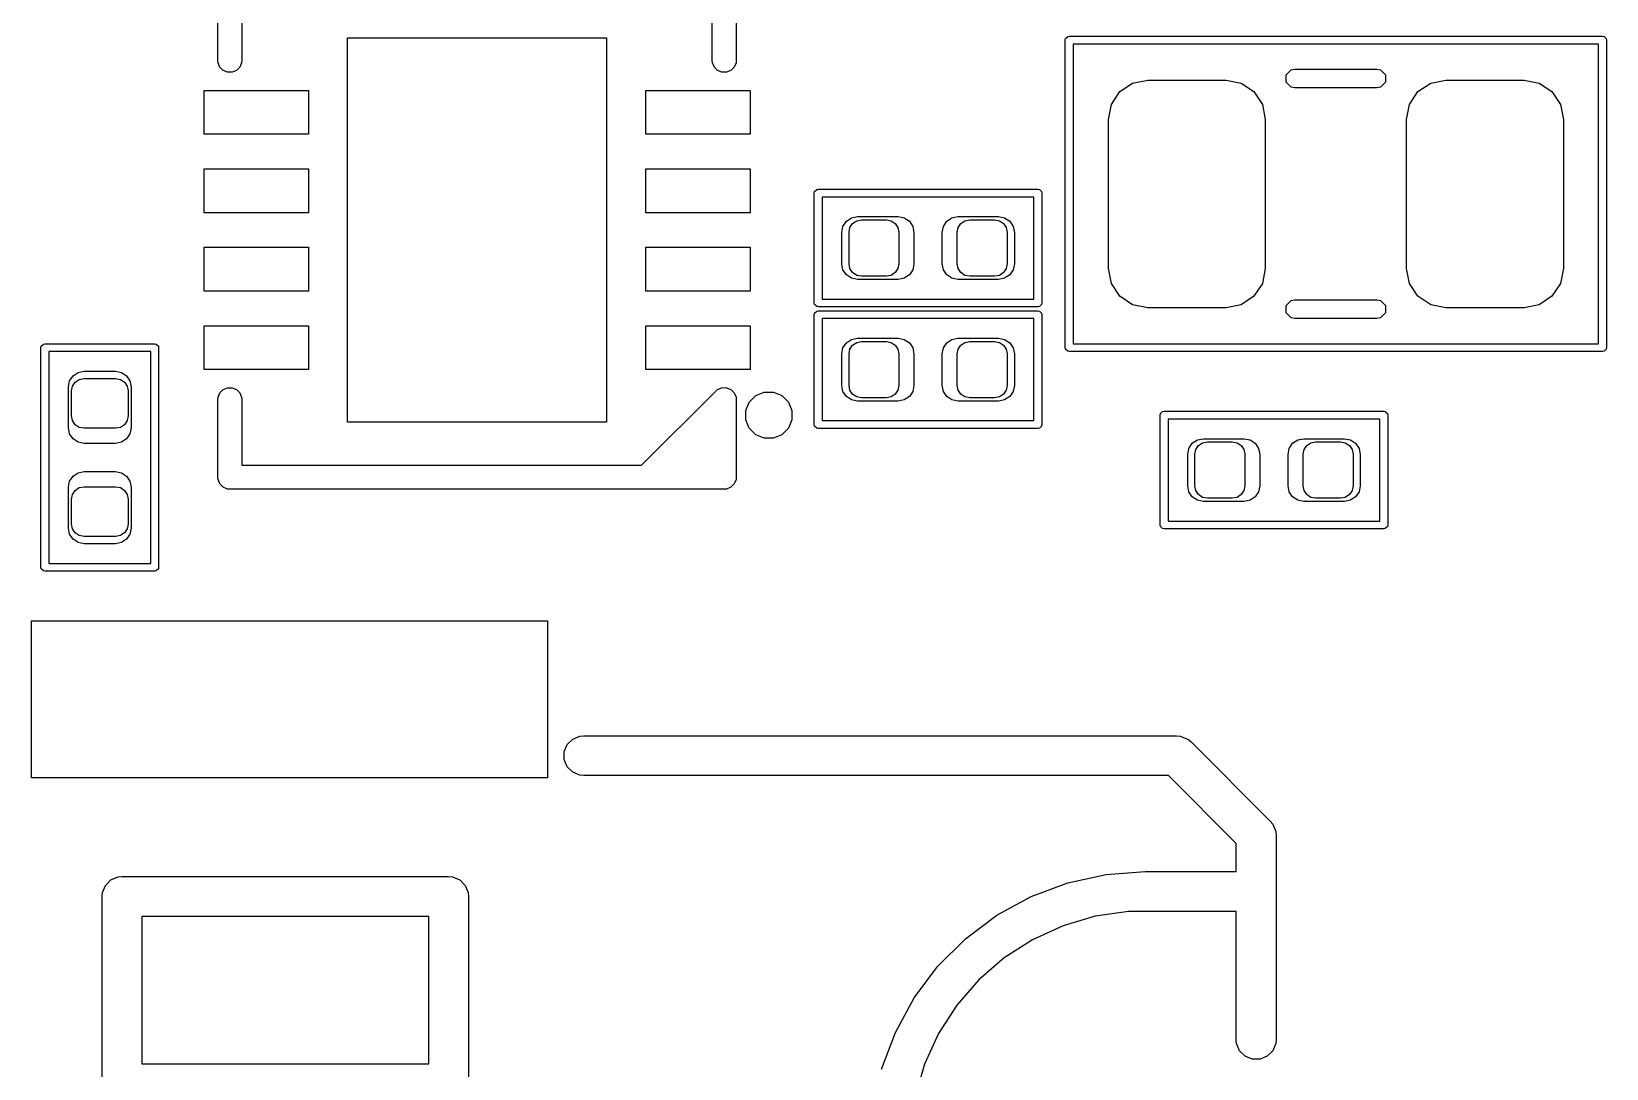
# Model space of a CAD drawing. Extents: x 100 to 191, y -173 to -30.
# Drawn here: x 137.18 to 147.22, y -117.13 to -110.52 of the extents above; entities that cross this region are included whole.
import ezdxf

# ---------------------------------------------------------------- set-up
doc = ezdxf.new("R2010")
doc.units = 0
doc.layers.add('BLACK', color=7, linetype='CONTINUOUS')

msp = doc.modelspace()

# ---------------------------------------------------------------- linework, layer by layer
at = {"layer": 'BLACK', "linetype": 'Continuous'}
for p, q in [((138.36725, -110.70507), (138.36725, -110.20957)), ((141.67175, -110.20957), (141.67175, -110.70507)), ((138.51975, -110.28582), (138.51975, -110.70507)), ((141.51925, -110.70507), (141.51925, -110.28582)), ((139.1945, -113.01057), (139.1945, -110.56057)), ((139.1945, -110.56057), (140.8445, -110.56057)), ((139.1945, -113.01057), (139.1945, -110.56057)), ((139.1945, -110.56057), (140.8445, -110.56057)), ((140.8445, -110.56057), (140.8445, -113.01057)), ((140.8445, -110.56057), (140.8445, -113.01057)), ((143.7695, -110.57557), (143.771403, -110.566003)), ((143.7695, -112.53557), (143.7695, -110.57557)), ((143.771403, -110.566003), (143.784933, -110.552473)), ((143.784933, -110.552473), (143.7945, -110.55057)), ((143.7945, -110.55057), (147.1945, -110.55057)), ((143.8195, -110.60057), (143.8195, -112.51057)), ((147.1695, -110.60057), (143.8195, -110.60057)), ((147.1695, -112.51057), (147.1695, -110.60057)), ((147.1945, -110.55057), (147.204067, -110.552473)), ((147.204067, -110.552473), (147.217597, -110.566003)), ((147.217597, -110.566003), (147.2195, -110.57557)), ((147.2195, -110.57557), (147.2195, -112.53557)), ((138.368715, -110.719946), (138.36725, -110.70507)), ((138.3801, -110.747432), (138.368715, -110.719946)), ((138.518285, -110.719946), (138.5069, -110.747432)), ((138.51975, -110.70507), (138.518285, -110.719946)), ((141.520715, -110.719946), (141.51925, -110.70507)), ((141.5321, -110.747432), (141.520715, -110.719946)), ((141.670285, -110.719946), (141.6589, -110.747432)), ((141.67175, -110.70507), (141.670285, -110.719946)), ((138.401138, -110.76847), (138.3801, -110.747432)), ((138.428624, -110.779855), (138.401138, -110.76847)), ((138.458376, -110.779855), (138.428624, -110.779855)), ((138.485862, -110.76847), (138.458376, -110.779855)), ((138.5069, -110.747432), (138.485862, -110.76847)), ((141.553138, -110.76847), (141.5321, -110.747432)), ((141.580624, -110.779855), (141.553138, -110.76847)), ((141.610376, -110.779855), (141.580624, -110.779855)), ((141.637862, -110.76847), (141.610376, -110.779855)), ((141.6589, -110.747432), (141.637862, -110.76847)), ((144.198829, -110.8496), (144.2945, -110.83057)), ((144.198829, -110.8496), (144.2945, -110.83057)), ((144.2945, -110.83057), (144.7945, -110.83057)), ((144.2945, -110.83057), (144.7945, -110.83057)), ((144.7945, -110.83057), (144.890171, -110.8496)), ((144.7945, -110.83057), (144.890171, -110.8496)), ((145.177815, -110.797609), (145.210287, -110.765137)), ((145.177815, -110.843531), (145.177815, -110.797609)), ((145.210287, -110.876003), (145.177815, -110.843531)), ((145.210287, -110.765137), (145.233248, -110.76057)), ((145.233248, -110.76057), (145.755752, -110.76057)), ((145.755752, -110.76057), (145.778713, -110.765137)), ((145.778713, -110.765137), (145.811185, -110.797609)), ((145.811185, -110.843531), (145.778713, -110.876003)), ((145.811185, -110.797609), (145.811185, -110.843531)), ((146.098829, -110.8496), (146.1945, -110.83057)), ((146.098829, -110.8496), (146.1945, -110.83057)), ((146.1945, -110.83057), (146.6945, -110.83057)), ((146.1945, -110.83057), (146.6945, -110.83057)), ((146.6945, -110.83057), (146.790171, -110.8496)), ((146.6945, -110.83057), (146.790171, -110.8496)), ((138.2795, -111.17557), (138.2795, -110.89557)), ((138.2795, -110.89557), (138.9445, -110.89557)), ((138.2795, -111.17557), (138.2795, -110.89557)), ((138.2795, -110.89557), (138.9445, -110.89557)), ((138.9445, -110.89557), (138.9445, -111.17557)), ((138.9445, -110.89557), (138.9445, -111.17557)), ((141.0945, -111.17557), (141.0945, -110.89557)), ((141.0945, -110.89557), (141.7595, -110.89557)), ((141.0945, -111.17557), (141.0945, -110.89557)), ((141.0945, -110.89557), (141.7595, -110.89557)), ((141.7595, -110.89557), (141.7595, -111.17557)), ((141.7595, -110.89557), (141.7595, -111.17557)), ((144.06353, -110.984899), (144.117723, -110.903793)), ((144.06353, -110.984899), (144.117723, -110.903793)), ((144.117723, -110.903793), (144.198829, -110.8496)), ((144.117723, -110.903793), (144.198829, -110.8496)), ((144.890171, -110.8496), (144.971277, -110.903793)), ((144.890171, -110.8496), (144.971277, -110.903793)), ((144.971277, -110.903793), (145.02547, -110.984899)), ((144.971277, -110.903793), (145.02547, -110.984899)), ((145.233248, -110.88057), (145.210287, -110.876003)), ((145.755752, -110.88057), (145.233248, -110.88057)), ((145.778713, -110.876003), (145.755752, -110.88057)), ((145.96353, -110.984899), (146.017723, -110.903793)), ((145.96353, -110.984899), (146.017723, -110.903793)), ((146.017723, -110.903793), (146.098829, -110.8496)), ((146.017723, -110.903793), (146.098829, -110.8496)), ((146.790171, -110.8496), (146.871277, -110.903793)), ((146.790171, -110.8496), (146.871277, -110.903793)), ((146.871277, -110.903793), (146.92547, -110.984899)), ((146.871277, -110.903793), (146.92547, -110.984899)), ((144.0445, -111.08057), (144.06353, -110.984899)), ((144.0445, -111.08057), (144.06353, -110.984899)), ((145.02547, -110.984899), (145.0445, -111.08057)), ((145.02547, -110.984899), (145.0445, -111.08057)), ((145.9445, -111.08057), (145.96353, -110.984899)), ((145.9445, -111.08057), (145.96353, -110.984899)), ((146.92547, -110.984899), (146.9445, -111.08057)), ((146.92547, -110.984899), (146.9445, -111.08057)), ((144.0445, -112.03057), (144.0445, -111.08057)), ((144.0445, -112.03057), (144.0445, -111.08057)), ((145.0445, -111.08057), (145.0445, -112.03057)), ((145.0445, -111.08057), (145.0445, -112.03057)), ((145.9445, -112.03057), (145.9445, -111.08057)), ((145.9445, -112.03057), (145.9445, -111.08057)), ((146.9445, -111.08057), (146.9445, -112.03057)), ((146.9445, -111.08057), (146.9445, -112.03057)), ((138.9445, -111.17557), (138.2795, -111.17557)), ((138.9445, -111.17557), (138.2795, -111.17557)), ((141.7595, -111.17557), (141.0945, -111.17557)), ((141.7595, -111.17557), (141.0945, -111.17557)), ((138.2795, -111.67557), (138.2795, -111.39557)), ((138.2795, -111.39557), (138.9445, -111.39557)), ((138.2795, -111.67557), (138.2795, -111.39557)), ((138.2795, -111.39557), (138.9445, -111.39557)), ((138.9445, -111.39557), (138.9445, -111.67557)), ((138.9445, -111.39557), (138.9445, -111.67557)), ((141.0945, -111.67557), (141.0945, -111.39557)), ((141.0945, -111.39557), (141.7595, -111.39557)), ((141.0945, -111.67557), (141.0945, -111.39557)), ((141.0945, -111.39557), (141.7595, -111.39557)), ((141.7595, -111.39557), (141.7595, -111.67557)), ((141.7595, -111.39557), (141.7595, -111.67557)), ((142.1695, -111.55057), (142.171403, -111.541003)), ((142.171403, -111.541003), (142.184933, -111.527473)), ((142.184933, -111.527473), (142.1945, -111.52557)), ((142.1945, -111.52557), (143.5945, -111.52557)), ((143.5945, -111.52557), (143.604067, -111.527473)), ((143.604067, -111.527473), (143.617597, -111.541003)), ((143.617597, -111.541003), (143.6195, -111.55057)), ((142.1695, -112.25057), (142.1695, -111.55057)), ((142.2195, -111.57557), (142.2195, -112.22557)), ((143.5695, -111.57557), (142.2195, -111.57557)), ((143.5695, -112.22557), (143.5695, -111.57557)), ((143.6195, -111.55057), (143.6195, -112.25057)), ((138.9445, -111.67557), (138.2795, -111.67557)), ((138.9445, -111.67557), (138.2795, -111.67557)), ((141.7595, -111.67557), (141.0945, -111.67557)), ((141.7595, -111.67557), (141.0945, -111.67557)), ((142.352112, -111.762302), (142.373789, -111.729859)), ((142.373789, -111.729859), (142.406232, -111.708182)), ((142.396552, -111.769647), (142.413785, -111.743855)), ((142.406232, -111.708182), (142.4445, -111.70057)), ((142.413785, -111.743855), (142.439577, -111.726622)), ((142.439577, -111.726622), (142.47, -111.72057)), ((142.4445, -111.70057), (142.7045, -111.70057)), ((142.47, -111.72057), (142.629, -111.72057)), ((142.629, -111.72057), (142.659423, -111.726622)), ((142.659423, -111.726622), (142.685215, -111.743855)), ((142.685215, -111.743855), (142.702448, -111.769647)), ((142.7045, -111.70057), (142.742768, -111.708182)), ((142.742768, -111.708182), (142.775211, -111.729859)), ((142.775211, -111.729859), (142.796888, -111.762302)), ((142.992112, -111.762302), (143.013789, -111.729859)), ((143.013789, -111.729859), (143.046232, -111.708182)), ((143.046232, -111.708182), (143.0845, -111.70057)), ((143.0845, -111.70057), (143.3445, -111.70057)), ((143.086552, -111.769647), (143.103785, -111.743855)), ((143.103785, -111.743855), (143.129577, -111.726622)), ((143.129577, -111.726622), (143.16, -111.72057)), ((143.16, -111.72057), (143.319, -111.72057)), ((143.319, -111.72057), (143.349423, -111.726622)), ((143.3445, -111.70057), (143.382768, -111.708182)), ((143.349423, -111.726622), (143.375215, -111.743855)), ((143.375215, -111.743855), (143.392448, -111.769647)), ((143.382768, -111.708182), (143.415211, -111.729859)), ((143.415211, -111.729859), (143.436888, -111.762302)), ((142.3445, -111.80057), (142.352112, -111.762302)), ((142.3445, -112.00057), (142.3445, -111.80057)), ((142.3905, -111.80007), (142.396552, -111.769647)), ((142.3905, -112.00107), (142.3905, -111.80007)), ((142.702448, -111.769647), (142.7085, -111.80007)), ((142.7085, -111.80007), (142.7085, -112.00107)), ((142.796888, -111.762302), (142.8045, -111.80057)), ((142.8045, -111.80057), (142.8045, -112.00057)), ((142.9845, -111.80057), (142.992112, -111.762302)), ((142.9845, -112.00057), (142.9845, -111.80057)), ((143.0805, -111.80007), (143.086552, -111.769647)), ((143.0805, -112.00107), (143.0805, -111.80007)), ((143.392448, -111.769647), (143.3985, -111.80007)), ((143.3985, -111.80007), (143.3985, -112.00107)), ((143.436888, -111.762302), (143.4445, -111.80057)), ((143.4445, -111.80057), (143.4445, -112.00057)), ((138.2795, -112.17557), (138.2795, -111.89557)), ((138.2795, -111.89557), (138.9445, -111.89557)), ((138.2795, -112.17557), (138.2795, -111.89557)), ((138.2795, -111.89557), (138.9445, -111.89557)), ((138.9445, -111.89557), (138.9445, -112.17557)), ((138.9445, -111.89557), (138.9445, -112.17557)), ((141.0945, -112.17557), (141.0945, -111.89557)), ((141.0945, -111.89557), (141.7595, -111.89557)), ((141.0945, -112.17557), (141.0945, -111.89557)), ((141.0945, -111.89557), (141.7595, -111.89557)), ((141.7595, -111.89557), (141.7595, -112.17557)), ((141.7595, -111.89557), (141.7595, -112.17557)), ((142.352112, -112.038838), (142.3445, -112.00057)), ((142.373789, -112.071281), (142.352112, -112.038838)), ((142.396552, -112.031493), (142.3905, -112.00107)), ((142.413785, -112.057285), (142.396552, -112.031493)), ((142.702448, -112.031493), (142.685215, -112.057285)), ((142.7085, -112.00107), (142.702448, -112.031493)), ((142.796888, -112.038838), (142.775211, -112.071281)), ((142.8045, -112.00057), (142.796888, -112.038838)), ((142.992112, -112.038838), (142.9845, -112.00057)), ((143.013789, -112.071281), (142.992112, -112.038838)), ((143.086552, -112.031493), (143.0805, -112.00107)), ((143.103785, -112.057285), (143.086552, -112.031493)), ((143.392448, -112.031493), (143.375215, -112.057285)), ((143.3985, -112.00107), (143.392448, -112.031493)), ((143.436888, -112.038838), (143.415211, -112.071281)), ((143.4445, -112.00057), (143.436888, -112.038838)), ((144.06353, -112.126241), (144.0445, -112.03057)), ((144.06353, -112.126241), (144.0445, -112.03057)), ((145.0445, -112.03057), (145.02547, -112.126241)), ((145.0445, -112.03057), (145.02547, -112.126241)), ((145.96353, -112.126241), (145.9445, -112.03057)), ((145.96353, -112.126241), (145.9445, -112.03057)), ((146.9445, -112.03057), (146.92547, -112.126241)), ((146.9445, -112.03057), (146.92547, -112.126241)), ((142.406232, -112.092958), (142.373789, -112.071281)), ((142.4445, -112.10057), (142.406232, -112.092958)), ((142.439577, -112.074518), (142.413785, -112.057285)), ((142.47, -112.08057), (142.439577, -112.074518)), ((142.7045, -112.10057), (142.4445, -112.10057)), ((142.629, -112.08057), (142.47, -112.08057)), ((142.659423, -112.074518), (142.629, -112.08057)), ((142.685215, -112.057285), (142.659423, -112.074518)), ((142.742768, -112.092958), (142.7045, -112.10057)), ((142.775211, -112.071281), (142.742768, -112.092958)), ((143.046232, -112.092958), (143.013789, -112.071281)), ((143.0845, -112.10057), (143.046232, -112.092958)), ((143.3445, -112.10057), (143.0845, -112.10057)), ((143.129577, -112.074518), (143.103785, -112.057285)), ((143.16, -112.08057), (143.129577, -112.074518)), ((143.319, -112.08057), (143.16, -112.08057)), ((143.349423, -112.074518), (143.319, -112.08057)), ((143.382768, -112.092958), (143.3445, -112.10057)), ((143.375215, -112.057285), (143.349423, -112.074518)), ((143.415211, -112.071281), (143.382768, -112.092958)), ((144.117723, -112.207347), (144.06353, -112.126241)), ((144.117723, -112.207347), (144.06353, -112.126241)), ((145.02547, -112.126241), (144.971277, -112.207347)), ((145.02547, -112.126241), (144.971277, -112.207347)), ((146.017723, -112.207347), (145.96353, -112.126241)), ((146.017723, -112.207347), (145.96353, -112.126241)), ((146.92547, -112.126241), (146.871277, -112.207347)), ((146.92547, -112.126241), (146.871277, -112.207347)), ((138.9445, -112.17557), (138.2795, -112.17557)), ((138.9445, -112.17557), (138.2795, -112.17557)), ((141.7595, -112.17557), (141.0945, -112.17557)), ((141.7595, -112.17557), (141.0945, -112.17557)), ((142.171403, -112.260137), (142.1695, -112.25057)), ((142.2195, -112.22557), (143.5695, -112.22557)), ((143.6195, -112.25057), (143.617597, -112.260137)), ((144.198829, -112.26154), (144.117723, -112.207347)), ((144.198829, -112.26154), (144.117723, -112.207347)), ((144.971277, -112.207347), (144.890171, -112.26154)), ((144.971277, -112.207347), (144.890171, -112.26154)), ((145.177815, -112.267609), (145.210287, -112.235137)), ((145.210287, -112.235137), (145.233248, -112.23057)), ((145.233248, -112.23057), (145.755752, -112.23057)), ((145.755752, -112.23057), (145.778713, -112.235137)), ((145.778713, -112.235137), (145.811185, -112.267609)), ((146.098829, -112.26154), (146.017723, -112.207347)), ((146.098829, -112.26154), (146.017723, -112.207347)), ((146.871277, -112.207347), (146.790171, -112.26154)), ((146.871277, -112.207347), (146.790171, -112.26154)), ((142.1695, -112.32557), (142.171403, -112.316003)), ((142.1695, -113.02557), (142.1695, -112.32557)), ((142.184933, -112.273667), (142.171403, -112.260137)), ((142.171403, -112.316003), (142.184933, -112.302473)), ((142.1945, -112.27557), (142.184933, -112.273667)), ((142.184933, -112.302473), (142.1945, -112.30057)), ((143.5945, -112.27557), (142.1945, -112.27557)), ((142.1945, -112.30057), (143.5945, -112.30057)), ((142.2195, -112.35057), (142.2195, -113.00057)), ((143.5695, -112.35057), (142.2195, -112.35057)), ((143.5695, -113.00057), (143.5695, -112.35057)), ((143.604067, -112.273667), (143.5945, -112.27557)), ((143.5945, -112.30057), (143.604067, -112.302473)), ((143.617597, -112.260137), (143.604067, -112.273667)), ((143.604067, -112.302473), (143.617597, -112.316003)), ((143.617597, -112.316003), (143.6195, -112.32557)), ((143.6195, -112.32557), (143.6195, -113.02557)), ((144.2945, -112.28057), (144.198829, -112.26154)), ((144.2945, -112.28057), (144.198829, -112.26154)), ((144.7945, -112.28057), (144.2945, -112.28057)), ((144.7945, -112.28057), (144.2945, -112.28057)), ((144.890171, -112.26154), (144.7945, -112.28057)), ((144.890171, -112.26154), (144.7945, -112.28057)), ((145.177815, -112.313531), (145.177815, -112.267609)), ((145.210287, -112.346003), (145.177815, -112.313531)), ((145.233248, -112.35057), (145.210287, -112.346003)), ((145.755752, -112.35057), (145.233248, -112.35057)), ((145.778713, -112.346003), (145.755752, -112.35057)), ((145.811185, -112.313531), (145.778713, -112.346003)), ((145.811185, -112.267609), (145.811185, -112.313531)), ((146.1945, -112.28057), (146.098829, -112.26154)), ((146.1945, -112.28057), (146.098829, -112.26154)), ((146.6945, -112.28057), (146.1945, -112.28057)), ((146.6945, -112.28057), (146.1945, -112.28057)), ((146.790171, -112.26154), (146.6945, -112.28057)), ((146.790171, -112.26154), (146.6945, -112.28057)), ((138.2795, -112.67557), (138.2795, -112.39557)), ((138.2795, -112.39557), (138.9445, -112.39557)), ((138.2795, -112.67557), (138.2795, -112.39557)), ((138.2795, -112.39557), (138.9445, -112.39557)), ((138.9445, -112.39557), (138.9445, -112.67557)), ((138.9445, -112.39557), (138.9445, -112.67557)), ((141.0945, -112.67557), (141.0945, -112.39557)), ((141.0945, -112.39557), (141.7595, -112.39557)), ((141.0945, -112.67557), (141.0945, -112.39557)), ((141.0945, -112.39557), (141.7595, -112.39557)), ((141.7595, -112.39557), (141.7595, -112.67557)), ((141.7595, -112.39557), (141.7595, -112.67557)), ((137.2395, -112.53557), (137.241403, -112.526003)), ((137.2395, -113.93557), (137.2395, -112.53557)), ((137.241403, -112.526003), (137.254933, -112.512473)), ((137.254933, -112.512473), (137.2645, -112.51057)), ((137.2645, -112.51057), (137.9645, -112.51057)), ((137.9645, -112.51057), (137.974067, -112.512473)), ((137.974067, -112.512473), (137.987597, -112.526003)), ((137.987597, -112.526003), (137.9895, -112.53557)), ((137.9895, -112.53557), (137.9895, -113.93557)), ((142.3445, -112.57557), (142.352112, -112.537302)), ((142.352112, -112.537302), (142.373789, -112.504859)), ((142.373789, -112.504859), (142.406232, -112.483182)), ((142.3905, -112.57507), (142.396552, -112.544647)), ((142.396552, -112.544647), (142.413785, -112.518855)), ((142.406232, -112.483182), (142.4445, -112.47557)), ((142.413785, -112.518855), (142.439577, -112.501622)), ((142.439577, -112.501622), (142.47, -112.49557)), ((142.4445, -112.47557), (142.7045, -112.47557)), ((142.47, -112.49557), (142.629, -112.49557)), ((142.629, -112.49557), (142.659423, -112.501622)), ((142.659423, -112.501622), (142.685215, -112.518855)), ((142.685215, -112.518855), (142.702448, -112.544647)), ((142.702448, -112.544647), (142.7085, -112.57507)), ((142.7045, -112.47557), (142.742768, -112.483182)), ((142.742768, -112.483182), (142.775211, -112.504859)), ((142.775211, -112.504859), (142.796888, -112.537302)), ((142.796888, -112.537302), (142.8045, -112.57557)), ((142.9845, -112.57557), (142.992112, -112.537302)), ((142.992112, -112.537302), (143.013789, -112.504859)), ((143.013789, -112.504859), (143.046232, -112.483182)), ((143.046232, -112.483182), (143.0845, -112.47557)), ((143.0805, -112.57507), (143.086552, -112.544647)), ((143.0845, -112.47557), (143.3445, -112.47557)), ((143.086552, -112.544647), (143.103785, -112.518855)), ((143.103785, -112.518855), (143.129577, -112.501622)), ((143.129577, -112.501622), (143.16, -112.49557)), ((143.16, -112.49557), (143.319, -112.49557)), ((143.319, -112.49557), (143.349423, -112.501622)), ((143.3445, -112.47557), (143.382768, -112.483182)), ((143.349423, -112.501622), (143.375215, -112.518855)), ((143.375215, -112.518855), (143.392448, -112.544647)), ((143.382768, -112.483182), (143.415211, -112.504859)), ((143.392448, -112.544647), (143.3985, -112.57507)), ((143.415211, -112.504859), (143.436888, -112.537302)), ((143.436888, -112.537302), (143.4445, -112.57557)), ((143.771403, -112.545137), (143.7695, -112.53557)), ((143.784933, -112.558667), (143.771403, -112.545137)), ((143.8195, -112.51057), (147.1695, -112.51057)), ((147.217597, -112.545137), (147.204067, -112.558667)), ((147.2195, -112.53557), (147.217597, -112.545137)), ((137.2895, -112.56057), (137.2895, -113.91057)), ((137.9395, -112.56057), (137.2895, -112.56057)), ((137.9395, -113.91057), (137.9395, -112.56057)), ((142.3445, -112.77557), (142.3445, -112.57557)), ((142.3905, -112.77607), (142.3905, -112.57507)), ((142.7085, -112.57507), (142.7085, -112.77607)), ((142.8045, -112.57557), (142.8045, -112.77557)), ((142.9845, -112.77557), (142.9845, -112.57557)), ((143.0805, -112.77607), (143.0805, -112.57507)), ((143.3985, -112.57507), (143.3985, -112.77607)), ((143.4445, -112.57557), (143.4445, -112.77557)), ((143.7945, -112.56057), (143.784933, -112.558667)), ((147.1945, -112.56057), (143.7945, -112.56057)), ((147.204067, -112.558667), (147.1945, -112.56057)), ((137.4145, -112.78557), (137.422112, -112.747302)), ((137.422112, -112.747302), (137.443789, -112.714859)), ((137.443789, -112.714859), (137.476232, -112.693182)), ((137.457785, -112.754855), (137.483577, -112.737622)), ((137.476232, -112.693182), (137.5145, -112.68557)), ((137.483577, -112.737622), (137.514, -112.73157)), ((137.514, -112.73157), (137.715, -112.73157)), ((137.5145, -112.68557), (137.7145, -112.68557)), ((137.7145, -112.68557), (137.752768, -112.693182)), ((137.715, -112.73157), (137.745423, -112.737622)), ((137.745423, -112.737622), (137.771215, -112.754855)), ((137.752768, -112.693182), (137.785211, -112.714859)), ((137.785211, -112.714859), (137.806888, -112.747302)), ((137.806888, -112.747302), (137.8145, -112.78557)), ((138.9445, -112.67557), (138.2795, -112.67557)), ((138.9445, -112.67557), (138.2795, -112.67557)), ((141.7595, -112.67557), (141.0945, -112.67557)), ((141.7595, -112.67557), (141.0945, -112.67557)), ((137.4145, -113.04557), (137.4145, -112.78557)), ((137.4345, -112.81107), (137.440552, -112.780647)), ((137.4345, -112.97007), (137.4345, -112.81107)), ((137.440552, -112.780647), (137.457785, -112.754855)), ((137.771215, -112.754855), (137.788448, -112.780647)), ((137.788448, -112.780647), (137.7945, -112.81107)), ((137.7945, -112.81107), (137.7945, -112.97007)), ((137.8145, -112.78557), (137.8145, -113.04557)), ((138.36725, -112.86607), (138.368715, -112.851194)), ((138.368715, -112.851194), (138.3801, -112.823708)), ((138.3801, -112.823708), (138.401138, -112.80267)), ((138.401138, -112.80267), (138.428624, -112.791285)), ((138.428624, -112.791285), (138.458376, -112.791285)), ((138.458376, -112.791285), (138.485862, -112.80267)), ((138.485862, -112.80267), (138.5069, -112.823708)), ((138.5069, -112.823708), (138.518285, -112.851194)), ((138.518285, -112.851194), (138.51975, -112.86607)), ((141.06777, -113.28532), (141.54076, -112.81233)), ((141.54076, -112.81233), (141.552277, -112.802878)), ((141.552277, -112.802878), (141.579673, -112.79153)), ((141.579673, -112.79153), (141.580144, -112.791483)), ((141.580144, -112.791483), (141.580624, -112.791285)), ((141.580624, -112.791285), (141.582161, -112.791285)), ((141.582161, -112.791285), (141.5945, -112.79007)), ((141.5945, -112.79007), (141.5955, -112.79007)), ((141.5955, -112.79007), (141.607839, -112.791285)), ((141.607839, -112.791285), (141.610376, -112.791285)), ((141.610376, -112.791285), (141.637862, -112.80267)), ((141.637862, -112.80267), (141.6589, -112.823708)), ((141.6589, -112.823708), (141.670285, -112.851194)), ((141.670285, -112.851194), (141.67175, -112.86607)), ((141.75478, -112.882234), (141.796164, -112.84085)), ((141.796164, -112.84085), (141.850236, -112.818452)), ((141.850236, -112.818452), (141.908764, -112.818452)), ((141.908764, -112.818452), (141.962836, -112.84085)), ((141.962836, -112.84085), (142.00422, -112.882234)), ((142.352112, -112.813838), (142.3445, -112.77557)), ((142.373789, -112.846281), (142.352112, -112.813838)), ((142.406232, -112.867958), (142.373789, -112.846281)), ((142.396552, -112.806493), (142.3905, -112.77607)), ((142.413785, -112.832285), (142.396552, -112.806493)), ((142.439577, -112.849518), (142.413785, -112.832285)), ((142.47, -112.85557), (142.439577, -112.849518)), ((142.659423, -112.849518), (142.629, -112.85557)), ((142.685215, -112.832285), (142.659423, -112.849518)), ((142.702448, -112.806493), (142.685215, -112.832285)), ((142.7085, -112.77607), (142.702448, -112.806493)), ((142.775211, -112.846281), (142.742768, -112.867958)), ((142.796888, -112.813838), (142.775211, -112.846281)), ((142.8045, -112.77557), (142.796888, -112.813838)), ((142.992112, -112.813838), (142.9845, -112.77557)), ((143.013789, -112.846281), (142.992112, -112.813838)), ((143.046232, -112.867958), (143.013789, -112.846281)), ((143.086552, -112.806493), (143.0805, -112.77607)), ((143.103785, -112.832285), (143.086552, -112.806493)), ((143.129577, -112.849518), (143.103785, -112.832285)), ((143.16, -112.85557), (143.129577, -112.849518)), ((143.349423, -112.849518), (143.319, -112.85557)), ((143.375215, -112.832285), (143.349423, -112.849518)), ((143.392448, -112.806493), (143.375215, -112.832285)), ((143.415211, -112.846281), (143.382768, -112.867958)), ((143.3985, -112.77607), (143.392448, -112.806493)), ((143.436888, -112.813838), (143.415211, -112.846281)), ((143.4445, -112.77557), (143.436888, -112.813838)), ((138.36725, -113.36157), (138.36725, -112.86607)), ((138.51975, -112.86607), (138.51975, -113.28532)), ((141.67175, -112.86607), (141.67175, -113.36157)), ((141.732382, -112.936306), (141.75478, -112.882234)), ((141.732382, -112.994834), (141.732382, -112.936306)), ((142.00422, -112.882234), (142.026618, -112.936306)), ((142.026618, -112.936306), (142.026618, -112.994834)), ((142.4445, -112.87557), (142.406232, -112.867958)), ((142.7045, -112.87557), (142.4445, -112.87557)), ((142.629, -112.85557), (142.47, -112.85557)), ((142.742768, -112.867958), (142.7045, -112.87557)), ((143.0845, -112.87557), (143.046232, -112.867958)), ((143.3445, -112.87557), (143.0845, -112.87557)), ((143.319, -112.85557), (143.16, -112.85557)), ((143.382768, -112.867958), (143.3445, -112.87557)), ((144.376403, -112.956003), (144.389933, -112.942473)), ((144.389933, -112.942473), (144.3995, -112.94057)), ((144.3995, -112.94057), (145.7995, -112.94057)), ((145.7995, -112.94057), (145.809067, -112.942473)), ((145.809067, -112.942473), (145.822597, -112.956003)), ((137.422112, -113.083838), (137.4145, -113.04557)), ((137.440552, -113.000493), (137.4345, -112.97007)), ((137.457785, -113.026285), (137.440552, -113.000493)), ((137.483577, -113.043518), (137.457785, -113.026285)), ((137.514, -113.04957), (137.483577, -113.043518)), ((137.715, -113.04957), (137.514, -113.04957)), ((137.745423, -113.043518), (137.715, -113.04957)), ((137.771215, -113.026285), (137.745423, -113.043518)), ((137.788448, -113.000493), (137.771215, -113.026285)), ((137.7945, -112.97007), (137.788448, -113.000493)), ((137.8145, -113.04557), (137.806888, -113.083838)), ((140.8445, -113.01057), (139.1945, -113.01057)), ((140.8445, -113.01057), (139.1945, -113.01057)), ((141.75478, -113.048906), (141.732382, -112.994834)), ((141.796164, -113.09029), (141.75478, -113.048906)), ((142.00422, -113.048906), (141.962836, -113.09029)), ((142.026618, -112.994834), (142.00422, -113.048906)), ((142.171403, -113.035137), (142.1695, -113.02557)), ((142.184933, -113.048667), (142.171403, -113.035137)), ((142.1945, -113.05057), (142.184933, -113.048667)), ((143.5945, -113.05057), (142.1945, -113.05057)), ((142.2195, -113.00057), (143.5695, -113.00057)), ((143.604067, -113.048667), (143.5945, -113.05057)), ((143.617597, -113.035137), (143.604067, -113.048667)), ((143.6195, -113.02557), (143.617597, -113.035137)), ((144.3745, -112.96557), (144.376403, -112.956003)), ((144.3745, -113.66557), (144.3745, -112.96557)), ((144.4245, -112.99057), (144.4245, -113.64057)), ((145.7745, -112.99057), (144.4245, -112.99057)), ((145.7745, -113.64057), (145.7745, -112.99057)), ((145.822597, -112.956003), (145.8245, -112.96557)), ((145.8245, -112.96557), (145.8245, -113.66557)), ((137.443789, -113.116281), (137.422112, -113.083838)), ((137.476232, -113.137958), (137.443789, -113.116281)), ((137.5145, -113.14557), (137.476232, -113.137958)), ((137.7145, -113.14557), (137.5145, -113.14557)), ((137.752768, -113.137958), (137.7145, -113.14557)), ((137.785211, -113.116281), (137.752768, -113.137958)), ((137.806888, -113.083838), (137.785211, -113.116281)), ((141.850236, -113.112688), (141.796164, -113.09029)), ((141.908764, -113.112688), (141.850236, -113.112688)), ((141.962836, -113.09029), (141.908764, -113.112688)), ((144.557112, -113.177302), (144.578789, -113.144859)), ((144.578789, -113.144859), (144.611232, -113.123182)), ((144.611232, -113.123182), (144.6495, -113.11557)), ((144.618785, -113.158855), (144.644577, -113.141622)), ((144.644577, -113.141622), (144.675, -113.13557)), ((144.6495, -113.11557), (144.9095, -113.11557)), ((144.675, -113.13557), (144.834, -113.13557)), ((144.834, -113.13557), (144.864423, -113.141622)), ((144.864423, -113.141622), (144.890215, -113.158855)), ((144.9095, -113.11557), (144.947768, -113.123182)), ((144.947768, -113.123182), (144.980211, -113.144859)), ((144.980211, -113.144859), (145.001888, -113.177302)), ((145.197112, -113.177302), (145.218789, -113.144859)), ((145.218789, -113.144859), (145.251232, -113.123182)), ((145.251232, -113.123182), (145.2895, -113.11557)), ((145.2895, -113.11557), (145.5495, -113.11557)), ((145.308785, -113.158855), (145.334577, -113.141622)), ((145.334577, -113.141622), (145.365, -113.13557)), ((145.365, -113.13557), (145.524, -113.13557)), ((145.524, -113.13557), (145.554423, -113.141622)), ((145.5495, -113.11557), (145.587768, -113.123182)), ((145.554423, -113.141622), (145.580215, -113.158855)), ((145.587768, -113.123182), (145.620211, -113.144859)), ((145.620211, -113.144859), (145.641888, -113.177302)), ((144.5495, -113.21557), (144.557112, -113.177302)), ((144.5495, -113.41557), (144.5495, -113.21557)), ((144.5955, -113.21507), (144.601552, -113.184647)), ((144.5955, -113.41607), (144.5955, -113.21507)), ((144.601552, -113.184647), (144.618785, -113.158855)), ((144.890215, -113.158855), (144.907448, -113.184647)), ((144.907448, -113.184647), (144.9135, -113.21507)), ((144.9135, -113.21507), (144.9135, -113.41607)), ((145.001888, -113.177302), (145.0095, -113.21557)), ((145.0095, -113.21557), (145.0095, -113.41557)), ((145.1895, -113.21557), (145.197112, -113.177302)), ((145.1895, -113.41557), (145.1895, -113.21557)), ((145.2855, -113.21507), (145.291552, -113.184647)), ((145.2855, -113.41607), (145.2855, -113.21507)), ((145.291552, -113.184647), (145.308785, -113.158855)), ((145.580215, -113.158855), (145.597448, -113.184647)), ((145.597448, -113.184647), (145.6035, -113.21507)), ((145.6035, -113.21507), (145.6035, -113.41607)), ((145.641888, -113.177302), (145.6495, -113.21557)), ((145.6495, -113.21557), (145.6495, -113.41557)), ((137.422112, -113.387302), (137.443789, -113.354859)), ((137.443789, -113.354859), (137.476232, -113.333182)), ((137.476232, -113.333182), (137.5145, -113.32557)), ((137.5145, -113.32557), (137.7145, -113.32557)), ((137.7145, -113.32557), (137.752768, -113.333182)), ((137.752768, -113.333182), (137.785211, -113.354859)), ((137.785211, -113.354859), (137.806888, -113.387302)), ((138.51975, -113.28532), (141.06777, -113.28532)), ((137.4145, -113.42557), (137.422112, -113.387302)), ((137.4145, -113.68557), (137.4145, -113.42557)), ((137.440552, -113.470647), (137.457785, -113.444855)), ((137.457785, -113.444855), (137.483577, -113.427622)), ((137.483577, -113.427622), (137.514, -113.42157)), ((137.514, -113.42157), (137.715, -113.42157)), ((137.715, -113.42157), (137.745423, -113.427622)), ((137.745423, -113.427622), (137.771215, -113.444855)), ((137.771215, -113.444855), (137.788448, -113.470647)), ((137.806888, -113.387302), (137.8145, -113.42557)), ((137.8145, -113.42557), (137.8145, -113.68557)), ((138.368715, -113.376446), (138.36725, -113.36157)), ((138.3801, -113.403932), (138.368715, -113.376446)), ((138.401138, -113.42497), (138.3801, -113.403932)), ((138.428624, -113.436355), (138.401138, -113.42497)), ((138.4435, -113.43782), (138.428624, -113.436355)), ((141.5955, -113.43782), (138.4435, -113.43782)), ((141.610376, -113.436355), (141.5955, -113.43782)), ((141.637862, -113.42497), (141.610376, -113.436355)), ((141.6589, -113.403932), (141.637862, -113.42497)), ((141.670285, -113.376446), (141.6589, -113.403932)), ((141.67175, -113.36157), (141.670285, -113.376446)), ((144.557112, -113.453838), (144.5495, -113.41557)), ((144.578789, -113.486281), (144.557112, -113.453838)), ((144.601552, -113.446493), (144.5955, -113.41607)), ((144.618785, -113.472285), (144.601552, -113.446493)), ((144.907448, -113.446493), (144.890215, -113.472285)), ((144.9135, -113.41607), (144.907448, -113.446493)), ((145.001888, -113.453838), (144.980211, -113.486281)), ((145.0095, -113.41557), (145.001888, -113.453838)), ((145.197112, -113.453838), (145.1895, -113.41557)), ((145.218789, -113.486281), (145.197112, -113.453838)), ((145.291552, -113.446493), (145.2855, -113.41607)), ((145.308785, -113.472285), (145.291552, -113.446493)), ((145.597448, -113.446493), (145.580215, -113.472285)), ((145.6035, -113.41607), (145.597448, -113.446493)), ((145.641888, -113.453838), (145.620211, -113.486281)), ((145.6495, -113.41557), (145.641888, -113.453838)), ((137.4345, -113.50107), (137.440552, -113.470647)), ((137.4345, -113.66007), (137.4345, -113.50107)), ((137.788448, -113.470647), (137.7945, -113.50107)), ((137.7945, -113.50107), (137.7945, -113.66007)), ((144.611232, -113.507958), (144.578789, -113.486281)), ((144.6495, -113.51557), (144.611232, -113.507958)), ((144.644577, -113.489518), (144.618785, -113.472285)), ((144.675, -113.49557), (144.644577, -113.489518)), ((144.9095, -113.51557), (144.6495, -113.51557)), ((144.834, -113.49557), (144.675, -113.49557)), ((144.864423, -113.489518), (144.834, -113.49557)), ((144.890215, -113.472285), (144.864423, -113.489518)), ((144.947768, -113.507958), (144.9095, -113.51557)), ((144.980211, -113.486281), (144.947768, -113.507958)), ((145.251232, -113.507958), (145.218789, -113.486281)), ((145.2895, -113.51557), (145.251232, -113.507958)), ((145.5495, -113.51557), (145.2895, -113.51557)), ((145.334577, -113.489518), (145.308785, -113.472285)), ((145.365, -113.49557), (145.334577, -113.489518)), ((145.524, -113.49557), (145.365, -113.49557)), ((145.554423, -113.489518), (145.524, -113.49557)), ((145.587768, -113.507958), (145.5495, -113.51557)), ((145.580215, -113.472285), (145.554423, -113.489518)), ((145.620211, -113.486281), (145.587768, -113.507958)), ((144.4245, -113.64057), (145.7745, -113.64057)), ((137.422112, -113.723838), (137.4145, -113.68557)), ((137.443789, -113.756281), (137.422112, -113.723838)), ((137.440552, -113.690493), (137.4345, -113.66007)), ((137.457785, -113.716285), (137.440552, -113.690493)), ((137.476232, -113.777958), (137.443789, -113.756281)), ((137.483577, -113.733518), (137.457785, -113.716285)), ((137.514, -113.73957), (137.483577, -113.733518)), ((137.715, -113.73957), (137.514, -113.73957)), ((137.745423, -113.733518), (137.715, -113.73957)), ((137.771215, -113.716285), (137.745423, -113.733518)), ((137.785211, -113.756281), (137.752768, -113.777958)), ((137.788448, -113.690493), (137.771215, -113.716285)), ((137.806888, -113.723838), (137.785211, -113.756281)), ((137.7945, -113.66007), (137.788448, -113.690493)), ((137.8145, -113.68557), (137.806888, -113.723838)), ((144.376403, -113.675137), (144.3745, -113.66557)), ((144.389933, -113.688667), (144.376403, -113.675137)), ((144.3995, -113.69057), (144.389933, -113.688667)), ((145.7995, -113.69057), (144.3995, -113.69057)), ((145.809067, -113.688667), (145.7995, -113.69057)), ((145.822597, -113.675137), (145.809067, -113.688667)), ((145.8245, -113.66557), (145.822597, -113.675137)), ((137.5145, -113.78557), (137.476232, -113.777958)), ((137.7145, -113.78557), (137.5145, -113.78557)), ((137.752768, -113.777958), (137.7145, -113.78557)), ((137.241403, -113.945137), (137.2395, -113.93557)), ((137.254933, -113.958667), (137.241403, -113.945137)), ((137.2645, -113.96057), (137.254933, -113.958667)), ((137.2895, -113.91057), (137.9395, -113.91057)), ((137.974067, -113.958667), (137.9645, -113.96057)), ((137.987597, -113.945137), (137.974067, -113.958667)), ((137.9895, -113.93557), (137.987597, -113.945137)), ((137.9645, -113.96057), (137.2645, -113.96057)), ((137.179, -115.27707), (137.179, -114.27707)), ((137.179, -114.27707), (140.469, -114.27707)), ((137.179, -115.27707), (137.179, -114.27707)), ((137.179, -114.27707), (140.469, -114.27707)), ((140.469, -114.27707), (140.469, -115.27707)), ((140.469, -114.27707), (140.469, -115.27707)), ((140.594403, -115.065513), (140.629443, -115.030473)), ((140.629443, -115.030473), (140.675224, -115.01151)), ((140.675224, -115.01151), (140.7, -115.00907)), ((140.7, -115.00907), (144.479, -115.00907)), ((144.479, -115.00907), (144.503776, -115.01151)), ((144.503776, -115.01151), (144.503777, -115.01151)), ((144.503777, -115.01151), (144.513252, -115.015435)), ((144.513252, -115.015435), (144.549557, -115.030473)), ((144.549557, -115.030473), (144.549558, -115.030474)), ((144.549558, -115.030474), (144.568803, -115.046267)), ((144.568803, -115.046267), (145.075802, -115.553267)), ((140.57544, -115.111294), (140.594403, -115.065513)), ((140.57544, -115.160846), (140.57544, -115.111294)), ((140.594403, -115.206627), (140.57544, -115.160846)), ((140.629443, -115.241667), (140.594403, -115.206627)), ((140.675224, -115.26063), (140.629443, -115.241667)), ((140.7, -115.26307), (140.675224, -115.26063)), ((144.426394, -115.26307), (140.7, -115.26307)), ((144.859, -115.695675), (144.426394, -115.26307)), ((140.469, -115.27707), (137.179, -115.27707)), ((140.469, -115.27707), (137.179, -115.27707)), ((145.075802, -115.553267), (145.091596, -115.572512)), ((145.091596, -115.572512), (145.091597, -115.572513)), ((145.091597, -115.572513), (145.11056, -115.618294)), ((145.11056, -115.618294), (145.113, -115.64307)), ((145.113, -115.64307), (145.113, -116.94607)), ((144.859, -115.87457), (144.859, -115.695675)), ((137.63094, -116.008294), (137.649903, -115.962513)), ((137.649903, -115.962513), (137.684943, -115.927473)), ((137.684943, -115.927473), (137.730724, -115.90851)), ((137.730724, -115.90851), (137.7555, -115.90607)), ((137.7555, -115.90607), (139.838, -115.90607)), ((139.838, -115.90607), (139.862776, -115.90851)), ((139.862776, -115.90851), (139.908557, -115.927473)), ((139.908557, -115.927473), (139.943597, -115.962513)), ((139.943597, -115.962513), (139.96256, -116.008294)), ((143.551993, -116.032966), (143.786269, -115.945587)), ((143.786269, -115.945587), (144.030596, -115.892438)), ((144.030596, -115.892438), (144.278887, -115.874679)), ((144.278887, -115.874679), (144.28, -115.87457)), ((144.28, -115.87457), (144.859, -115.87457)), ((137.6285, -116.03307), (137.63094, -116.008294)), ((137.6285, -117.22707), (137.6285, -116.03307)), ((139.96256, -116.008294), (139.965, -116.03307)), ((139.965, -116.03307), (139.965, -117.22707)), ((143.332537, -116.152797), (143.551993, -116.032966)), ((137.8825, -116.16007), (137.8825, -117.10007)), ((139.711, -116.16007), (137.8825, -116.16007)), ((139.711, -117.10007), (139.711, -116.16007)), ((143.132368, -116.302639), (143.332537, -116.152797)), ((143.960661, -116.159104), (143.754996, -116.219492)), ((144.172826, -116.1286), (143.960661, -116.159104)), ((144.28, -116.1286), (144.172826, -116.1286)), ((144.859, -116.12857), (144.28, -116.12857)), ((144.28, -116.12857), (144.28, -116.1286)), ((144.859, -116.94607), (144.859, -116.12857)), ((143.754996, -116.219492), (143.560019, -116.308534)), ((142.95556, -116.479443), (143.132368, -116.302639)), ((143.560019, -116.308534), (143.379697, -116.424418)), ((143.379697, -116.424418), (143.217703, -116.564784)), ((142.805714, -116.67961), (142.95556, -116.479443)), ((143.217703, -116.564784), (143.077334, -116.726775)), ((142.68588, -116.899064), (142.805714, -116.67961)), ((143.077334, -116.726775), (142.961447, -116.907094)), ((142.598496, -117.133338), (142.68588, -116.899064)), ((142.961447, -116.907094), (142.872402, -117.10207)), ((144.86144, -116.970846), (144.859, -116.94607)), ((144.880403, -117.016627), (144.86144, -116.970846)), ((145.11056, -116.970846), (145.091597, -117.016627)), ((145.113, -116.94607), (145.11056, -116.970846)), ((144.915443, -117.051667), (144.880403, -117.016627)), ((144.961224, -117.07063), (144.915443, -117.051667)), ((145.010776, -117.07063), (144.961224, -117.07063)), ((145.056557, -117.051667), (145.010776, -117.07063)), ((145.091597, -117.016627), (145.056557, -117.051667)), ((137.8825, -117.10007), (139.711, -117.10007)), ((142.872402, -117.10207), (142.81201, -117.307734))]:
    msp.add_line(p, q, dxfattribs=at)

doc.saveas('drawing.dxf')
